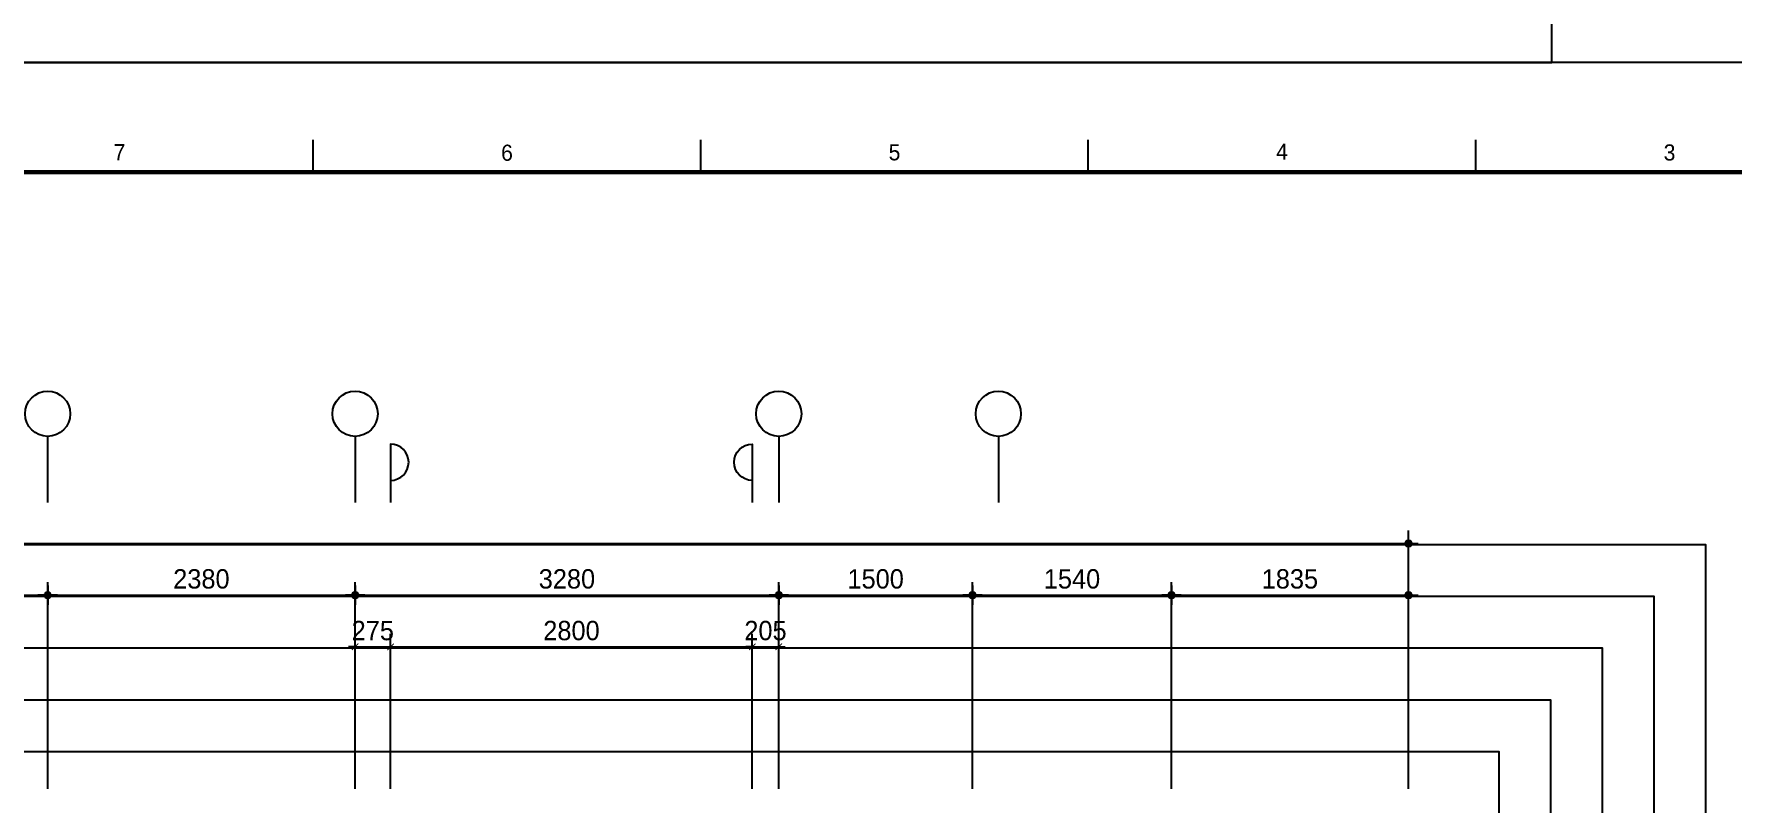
# Model space of a CAD drawing. Header units: millimetres. Extents: x -24416 to 92204, y -190080 to 23760.
# Drawn here: x 72042 to 85188, y -77012 to -71060 of the extents above; entities that cross this region are included whole.
import ezdxf
from ezdxf.enums import TextEntityAlignment as Align

# ---------------------------------------------------------------- set-up
doc = ezdxf.new("R2010")
doc.units = ezdxf.units.MM
doc.header["$LTSCALE"] = 50
doc.linetypes.add('AUDIT_D_220706163347-0', pattern=[0])
doc.layers.get('defpoints').update_dxf_attribs({"color": 139})
for name, color, linetype in [('A-치수', 7, 'AUDIT_D_220706163347-0'), ('AA-BORD-FORM', 7, 'Continuous'), ('AA-BORD-TEXT', 3, 'Continuous'), ('AA-XXXX-DIMS', 7, 'Continuous'), ('DIM', 7, 'AUDIT_D_220706163347-0')]:
    doc.layers.add(name, color=color, linetype=linetype)
doc.styles.add('HAUD01', font='Dotum.ttf')
doc.styles.add('맑은고딕', font='malgun.ttf', dxfattribs={"width": 0.9})
doc.dimstyles.new('DIM-50', dxfattribs={"dimscale": 50, "dimtxt": 3, "dimasz": 1, "dimexe": 2, "dimexo": 2, "dimgap": 1, "dimtad": 1, "dimdec": 0, "dimzin": 0, "dimdsep": 46, "dimtxsty": '맑은고딕', "dimblk1": 'DIMDOT', "dimblk2": 'DIMDOT', "dimsah": 1, "dimcen": 0.09, "dimdle": 2, "dimclrd": 7, "dimclre": 7, "dimclrt": 3, "dimadec": 0, "dimazin": 0, "dimtfac": 1, "dimtdec": 0, "dimtix": 1, "dimtmove": 2, "dimatfit": 3, "dimldrblk": 'DIMDOT', "dimfxl": 1, "dimtolj": 1, "dimtzin": 0, "dimarcsym": 0})
doc.dimstyles.new('MCDIM-50', dxfattribs={"dimscale": 50, "dimtxt": 3, "dimasz": 1, "dimexe": 2, "dimexo": 2, "dimgap": 1, "dimtad": 1, "dimdec": 0, "dimzin": 0, "dimdsep": 46, "dimtxsty": '맑은고딕', "dimblk1": 'ARCHTICK', "dimblk2": 'ARCHTICK', "dimsah": 1, "dimcen": 0.09, "dimdle": 2, "dimclrd": 7, "dimclre": 7, "dimclrt": 3, "dimadec": 0, "dimazin": 0, "dimtfac": 1, "dimtdec": 0, "dimtix": 1, "dimtmove": 2, "dimatfit": 3, "dimldrblk": 'ARCHTICK', "dimfxl": 1, "dimtolj": 1, "dimtzin": 0, "dimarcsym": 0})

# ---------------------------------------------------------------- blocks, each defined once
blk = doc.blocks.new('중심')
at = {"layer": 'DIM'}
blk.add_line((-350, 0), (0, 0), dxfattribs=at)
blk.add_circle((-470, 0), 120, dxfattribs=at)
blk = doc.blocks.new('DIMDOT')
at = {"layer": 'AA-XXXX-DIMS'}
for p, q in [((-1.5, 0), (1.5, 0)), ((0, -1.5), (0, 1.5))]:
    blk.add_line(p, q, dxfattribs=at)
for radius in [0.5, 0.25]:
    blk.add_circle((0, 0), radius, dxfattribs=at)
blk = doc.blocks.new('*D111')
at = {"layer": 'defpoints', "color": 0, "transparency": 16777216}
for p in [(21994, -99163), (20199, -100763), (21994, -100763)]:
    blk.add_point(p, dxfattribs=at)
at = {"layer": 'DIM', "color": 7, "lineweight": -2, "transparency": 16777216}
for p, q in [((20199, -100663), (20199, -99063)), ((21994, -100663), (21994, -99063)), ((20249, -99163), (21944, -99163))]:
    blk.add_line(p, q, dxfattribs=at)
at = {"layer": 'DIM', "color": 7, "lineweight": -2, "transparency": 16777216, "xscale": 50, "yscale": 50, "zscale": 50, "rotation": 180}
blk.add_blockref('DIMDOT', (20199, -99163), dxfattribs=at)
at = {"layer": 'DIM', "color": 7, "lineweight": -2, "transparency": 16777216, "xscale": 50, "yscale": 50, "zscale": 50}
blk.add_blockref('DIMDOT', (21994, -99163), dxfattribs=at)
at = {"layer": 'DIM', "color": 3, "transparency": 16777216, "insert": (21096, -99038), "char_height": 150, "attachment_point": 5, "style": 'HAUD01'}
blk.add_mtext('\\A1;1795', dxfattribs=at)
blk = doc.blocks.new('*D112')
at = {"layer": 'defpoints', "color": 0, "transparency": 16777216}
for p in [(24374, -99163), (21994, -100763), (24374, -100763)]:
    blk.add_point(p, dxfattribs=at)
at = {"layer": 'DIM', "color": 7, "lineweight": -2, "transparency": 16777216}
for p, q in [((21994, -100663), (21994, -99063)), ((24374, -100663), (24374, -99063)), ((22044, -99163), (24324, -99163))]:
    blk.add_line(p, q, dxfattribs=at)
at = {"layer": 'DIM', "color": 7, "lineweight": -2, "transparency": 16777216, "xscale": 50, "yscale": 50, "zscale": 50, "rotation": 180}
blk.add_blockref('DIMDOT', (21994, -99163), dxfattribs=at)
at = {"layer": 'DIM', "color": 7, "lineweight": -2, "transparency": 16777216, "xscale": 50, "yscale": 50, "zscale": 50}
blk.add_blockref('DIMDOT', (24374, -99163), dxfattribs=at)
at = {"layer": 'DIM', "color": 3, "transparency": 16777216, "insert": (23184, -99038), "char_height": 150, "attachment_point": 5, "style": 'HAUD01'}
blk.add_mtext('\\A1;2380', dxfattribs=at)
blk = doc.blocks.new('*D113')
at = {"layer": 'defpoints', "color": 0, "transparency": 16777216}
for p in [(27654, -99163), (24374, -100763), (27654, -100763)]:
    blk.add_point(p, dxfattribs=at)
at = {"layer": 'DIM', "color": 7, "lineweight": -2, "transparency": 16777216}
for p, q in [((24374, -100663), (24374, -99063)), ((27654, -100663), (27654, -99063)), ((24424, -99163), (27604, -99163))]:
    blk.add_line(p, q, dxfattribs=at)
at = {"layer": 'DIM', "color": 7, "lineweight": -2, "transparency": 16777216, "xscale": 50, "yscale": 50, "zscale": 50, "rotation": 180}
blk.add_blockref('DIMDOT', (24374, -99163), dxfattribs=at)
at = {"layer": 'DIM', "color": 7, "lineweight": -2, "transparency": 16777216, "xscale": 50, "yscale": 50, "zscale": 50}
blk.add_blockref('DIMDOT', (27654, -99163), dxfattribs=at)
at = {"layer": 'DIM', "color": 3, "transparency": 16777216, "insert": (26014, -99038), "char_height": 150, "attachment_point": 5, "style": 'HAUD01'}
blk.add_mtext('\\A1;3280', dxfattribs=at)
blk = doc.blocks.new('*D114')
at = {"layer": 'defpoints', "color": 0, "transparency": 16777216}
for p in [(29154, -99163), (27654, -100763), (29154, -100763)]:
    blk.add_point(p, dxfattribs=at)
at = {"layer": 'DIM', "color": 7, "lineweight": -2, "transparency": 16777216}
for p, q in [((27654, -100663), (27654, -99063)), ((29154, -100663), (29154, -99063)), ((27704, -99163), (29104, -99163))]:
    blk.add_line(p, q, dxfattribs=at)
at = {"layer": 'DIM', "color": 7, "lineweight": -2, "transparency": 16777216, "xscale": 50, "yscale": 50, "zscale": 50, "rotation": 180}
blk.add_blockref('DIMDOT', (27654, -99163), dxfattribs=at)
at = {"layer": 'DIM', "color": 7, "lineweight": -2, "transparency": 16777216, "xscale": 50, "yscale": 50, "zscale": 50}
blk.add_blockref('DIMDOT', (29154, -99163), dxfattribs=at)
at = {"layer": 'DIM', "color": 3, "transparency": 16777216, "insert": (28404, -99038), "char_height": 150, "attachment_point": 5, "style": 'HAUD01'}
blk.add_mtext('\\A1;1500', dxfattribs=at)
blk = doc.blocks.new('*D115')
at = {"layer": 'defpoints', "color": 0, "transparency": 16777216}
for p in [(30694, -99163), (29154, -100763), (30694, -100763)]:
    blk.add_point(p, dxfattribs=at)
at = {"layer": 'DIM', "color": 7, "lineweight": -2, "transparency": 16777216}
for p, q in [((29154, -100663), (29154, -99063)), ((30694, -100663), (30694, -99063)), ((29204, -99163), (30644, -99163))]:
    blk.add_line(p, q, dxfattribs=at)
at = {"layer": 'DIM', "color": 7, "lineweight": -2, "transparency": 16777216, "xscale": 50, "yscale": 50, "zscale": 50, "rotation": 180}
blk.add_blockref('DIMDOT', (29154, -99163), dxfattribs=at)
at = {"layer": 'DIM', "color": 7, "lineweight": -2, "transparency": 16777216, "xscale": 50, "yscale": 50, "zscale": 50}
blk.add_blockref('DIMDOT', (30694, -99163), dxfattribs=at)
at = {"layer": 'DIM', "color": 3, "transparency": 16777216, "insert": (29924, -99038), "char_height": 150, "attachment_point": 5, "style": 'HAUD01'}
blk.add_mtext('\\A1;1540', dxfattribs=at)
blk = doc.blocks.new('*D116')
at = {"layer": 'defpoints', "color": 0, "transparency": 16777216}
for p in [(32529, -99163), (30694, -100763), (32529, -100763)]:
    blk.add_point(p, dxfattribs=at)
at = {"layer": 'DIM', "color": 7, "lineweight": -2, "transparency": 16777216}
for p, q in [((30694, -100663), (30694, -99063)), ((32529, -100663), (32529, -99063)), ((30744, -99163), (32479, -99163))]:
    blk.add_line(p, q, dxfattribs=at)
at = {"layer": 'DIM', "color": 7, "lineweight": -2, "transparency": 16777216, "xscale": 50, "yscale": 50, "zscale": 50, "rotation": 180}
blk.add_blockref('DIMDOT', (30694, -99163), dxfattribs=at)
at = {"layer": 'DIM', "color": 7, "lineweight": -2, "transparency": 16777216, "xscale": 50, "yscale": 50, "zscale": 50}
blk.add_blockref('DIMDOT', (32529, -99163), dxfattribs=at)
at = {"layer": 'DIM', "color": 3, "transparency": 16777216, "insert": (31611, -99038), "char_height": 150, "attachment_point": 5, "style": 'HAUD01'}
blk.add_mtext('\\A1;1835', dxfattribs=at)
blk = doc.blocks.new('*D117')
at = {"layer": 'defpoints', "color": 0, "transparency": 16777216}
for p in [(32529, -98763), (7964, -100763), (32529, -100763)]:
    blk.add_point(p, dxfattribs=at)
at = {"layer": 'DIM', "color": 7, "lineweight": -2, "transparency": 16777216}
for p, q in [((7964, -100663), (7964, -98663)), ((32529, -100663), (32529, -98663)), ((8014, -98763), (32479, -98763))]:
    blk.add_line(p, q, dxfattribs=at)
at = {"layer": 'DIM', "color": 7, "lineweight": -2, "transparency": 16777216, "xscale": 50, "yscale": 50, "zscale": 50, "rotation": 180}
blk.add_blockref('DIMDOT', (7964, -98763), dxfattribs=at)
at = {"layer": 'DIM', "color": 7, "lineweight": -2, "transparency": 16777216, "xscale": 50, "yscale": 50, "zscale": 50}
blk.add_blockref('DIMDOT', (32529, -98763), dxfattribs=at)
at = {"layer": 'DIM', "color": 3, "transparency": 16777216, "insert": (20246, -98638), "char_height": 150, "attachment_point": 5, "style": 'HAUD01'}
blk.add_mtext('\\A1;24565', dxfattribs=at)
blk = doc.blocks.new('_ArchTick')
at = {"color": 0, "linetype": 'ByBlock', "const_width": 0.15}
blk.add_lwpolyline([(-0.5, -0.5), (0.5, 0.5)], dxfattribs=at)
blk = doc.blocks.new('*D127')
at = {"layer": 'defpoints', "color": 0, "linetype": 'ByBlock', "transparency": 16777216}
for p in [(24649, -99563), (24374, -100763), (24649, -100763)]:
    blk.add_point(p, dxfattribs=at)
at = {"layer": 'DIM', "color": 7, "linetype": 'ByBlock', "lineweight": -2, "transparency": 16777216}
for p, q in [((24374, -100663), (24374, -99463)), ((24649, -100663), (24649, -99463)), ((24374, -99563), (24324, -99563)), ((24374, -99563), (24649, -99563)), ((24649, -99563), (24699, -99563))]:
    blk.add_line(p, q, dxfattribs=at)
at = {"layer": 'DIM', "color": 7, "linetype": 'ByBlock', "lineweight": -2, "transparency": 16777216, "xscale": 50, "yscale": 50, "zscale": 50}
blk.add_blockref('_ArchTick', (24374, -99563), dxfattribs=at)
at = {"layer": 'DIM', "color": 7, "linetype": 'ByBlock', "lineweight": -2, "transparency": 16777216, "xscale": 50, "yscale": 50, "zscale": 50, "rotation": 180}
blk.add_blockref('_ArchTick', (24649, -99563), dxfattribs=at)
at = {"layer": 'DIM', "color": 3, "linetype": 'ByBlock', "transparency": 16777216, "insert": (24511, -99438), "char_height": 150, "attachment_point": 5, "style": 'HAUD01'}
blk.add_mtext('\\A1;275', dxfattribs=at)
blk = doc.blocks.new('*D128')
at = {"layer": 'defpoints', "color": 0, "linetype": 'ByBlock', "transparency": 16777216}
for p in [(27449, -99563), (24649, -100763), (27449, -100763)]:
    blk.add_point(p, dxfattribs=at)
at = {"layer": 'DIM', "color": 7, "linetype": 'ByBlock', "lineweight": -2, "transparency": 16777216}
for p, q in [((24649, -100663), (24649, -99463)), ((27449, -100663), (27449, -99463)), ((24549, -99563), (27549, -99563))]:
    blk.add_line(p, q, dxfattribs=at)
at = {"layer": 'DIM', "color": 7, "linetype": 'ByBlock', "lineweight": -2, "transparency": 16777216, "xscale": 50, "yscale": 50, "zscale": 50, "rotation": 180}
blk.add_blockref('_ArchTick', (24649, -99563), dxfattribs=at)
at = {"layer": 'DIM', "color": 7, "linetype": 'ByBlock', "lineweight": -2, "transparency": 16777216, "xscale": 50, "yscale": 50, "zscale": 50}
blk.add_blockref('_ArchTick', (27449, -99563), dxfattribs=at)
at = {"layer": 'DIM', "color": 3, "linetype": 'ByBlock', "transparency": 16777216, "insert": (26049, -99438), "char_height": 150, "attachment_point": 5, "style": 'HAUD01'}
blk.add_mtext('\\A1;2800', dxfattribs=at)
blk = doc.blocks.new('*D129')
at = {"layer": 'defpoints', "color": 0, "linetype": 'ByBlock', "transparency": 16777216}
for p in [(27654, -99563), (27449, -100763), (27654, -100763)]:
    blk.add_point(p, dxfattribs=at)
at = {"layer": 'DIM', "color": 7, "linetype": 'ByBlock', "lineweight": -2, "transparency": 16777216}
for p, q in [((27449, -100663), (27449, -99463)), ((27654, -100663), (27654, -99463)), ((27449, -99563), (27399, -99563)), ((27449, -99563), (27654, -99563)), ((27654, -99563), (27704, -99563))]:
    blk.add_line(p, q, dxfattribs=at)
at = {"layer": 'DIM', "color": 7, "linetype": 'ByBlock', "lineweight": -2, "transparency": 16777216, "xscale": 50, "yscale": 50, "zscale": 50}
blk.add_blockref('_ArchTick', (27449, -99563), dxfattribs=at)
at = {"layer": 'DIM', "color": 7, "linetype": 'ByBlock', "lineweight": -2, "transparency": 16777216, "xscale": 50, "yscale": 50, "zscale": 50, "rotation": 180}
blk.add_blockref('_ArchTick', (27654, -99563), dxfattribs=at)
at = {"layer": 'DIM', "color": 3, "linetype": 'ByBlock', "transparency": 16777216, "insert": (27551, -99438), "char_height": 150, "attachment_point": 5, "style": 'HAUD01'}
blk.add_mtext('\\A1;205', dxfattribs=at)
blk = doc.blocks.new('XR-FORM 청주월명')
at = {"layer": 'AA-BORD-FORM', "color": 2}
for p, q in [((481, 577), (481, 582)), ((541, 577), (541, 582)), ((601, 577), (601, 582)), ((661, 577), (661, 582))]:
    blk.add_line(p, q, dxfattribs=at)
at = {"layer": 'AA-BORD-FORM', "color": 1}
blk.add_lwpolyline([(0, 0), (841, 0), (841, 594), (0, 594)], close=True, dxfattribs=at)
at = {"layer": 'AA-BORD-FORM', "color": 2, "const_width": 0.682}
blk.add_lwpolyline([(21, 17), (21, 577), (821, 577), (821, 17)], close=True, dxfattribs=at)
at = {"layer": 'AA-BORD-TEXT', "color": 7, "style": 'HAUD01'}
for s, p in [('7', (451, 580.1)), ('6', (511, 580.02)), ('5', (571, 580.09)), ('4', (631, 580.19)), ('3', (691, 580.06))]:
    blk.add_text(s, height=2.5, dxfattribs=at).set_placement(p, align=Align.MIDDLE_CENTER)
blk = doc.blocks.new('DIM-1108')
at = {"layer": 'DIM'}
for points in [[(24648.9, -98274.9, 1), (24648.9, -97994.9), (24648.9, -98444.9)], [(27448.9, -98274.9, -1), (27448.9, -97994.9), (27448.9, -98444.9)]]:
    blk.add_lwpolyline(points, format="xyb", dxfattribs=at)
at = {"layer": 'A-치수', "xscale": 1.458333333333333, "yscale": 1.458333333333333, "zscale": 1.458333333333333, "rotation": 270}
for p in [(21993.9, -98444.9), (24373.9, -98444.9), (27653.9, -98444.9), (29353.9, -98444.9)]:
    blk.add_blockref('중심', p, dxfattribs=at)
at = {"layer": 'DIM'}
for base, p1, p2, picture, middle in [((32528.9, -98763.4), (7963.9, -100763.4), (32528.9, -100763.4), '*D117', (20246.4, -98638.3)), ((21993.9, -99163.4), (20198.9, -100763.4), (21993.9, -100763.4), '*D111', (21096.4, -99038.3)), ((24373.9, -99163.4), (21993.9, -100763.4), (24373.9, -100763.4), '*D112', (23183.9, -99038.3)), ((27653.9, -99163.4), (24373.9, -100763.4), (27653.9, -100763.4), '*D113', (26013.9, -99038.3)), ((29153.9, -99163.4), (27653.9, -100763.4), (29153.9, -100763.4), '*D114', (28403.9, -99038.3)), ((30693.9, -99163.4), (29153.9, -100763.4), (30693.9, -100763.4), '*D115', (29923.9, -99038.3)), ((32528.9, -99163.4), (30693.9, -100763.4), (32528.9, -100763.4), '*D116', (31611.4, -99038.3))]:
    dim = blk.add_linear_dim(base=base, p1=p1, p2=p2, dimstyle='DIM-50', override={"dimscale": 50, "dimtxsty": 'HAUD01'}, dxfattribs=at)
    dim.commit()
    dim.dimension.update_dxf_attribs({"geometry": picture, "text_midpoint": middle})
at = {"layer": 'DIM', "linetype": 'ByBlock'}
for base, p1, p2, picture, middle in [((24648.9, -99563.4), (24373.9, -100763.4), (24648.9, -100763.4), '*D127', (24511.4, -99438.3)), ((27448.9, -99563.4), (24648.9, -100763.4), (27448.9, -100763.4), '*D128', (26048.9, -99438.3)), ((27653.9, -99563.4), (27448.9, -100763.4), (27653.9, -100763.4), '*D129', (27551.4, -99438.3))]:
    dim = blk.add_linear_dim(base=base, p1=p1, p2=p2, dimstyle='MCDIM-50', override={"dimtxsty": 'HAUD01'}, dxfattribs=at)
    dim.commit()
    dim.dimension.update_dxf_attribs({"geometry": picture, "text_midpoint": middle})

msp = doc.modelspace()

# ---------------------------------------------------------------- linework, layer by layer
at = {"layer": 'defpoints'}
for points in [[(54658, -75012), (84983, -75012), (84983, -95532), (54658, -95532)], [(55058, -75412), (84583, -75412), (84583, -95132), (55058, -95132)], [(55458, -75812), (84183, -75812), (84183, -94732), (55458, -94732)], [(55858, -76212), (83783, -76212), (83783, -94332), (55858, -94332)], [(56258, -76612), (83383, -76612), (83383, -93932), (56258, -93932)]]:
    msp.add_lwpolyline(points, close=True, dxfattribs=at)

# ---------------------------------------------------------------- block references
msp.add_blockref('DIM-1108', (50154, 23760))
for p, xscale, yscale, zscale in [((50154, -71280), 40, 40, 40), ((50154, -100980), 50, 50, 50)]:
    msp.add_blockref('XR-FORM 청주월명', p, dxfattribs=dict(xscale=xscale, yscale=yscale, zscale=zscale))

doc.saveas('drawing.dxf')
